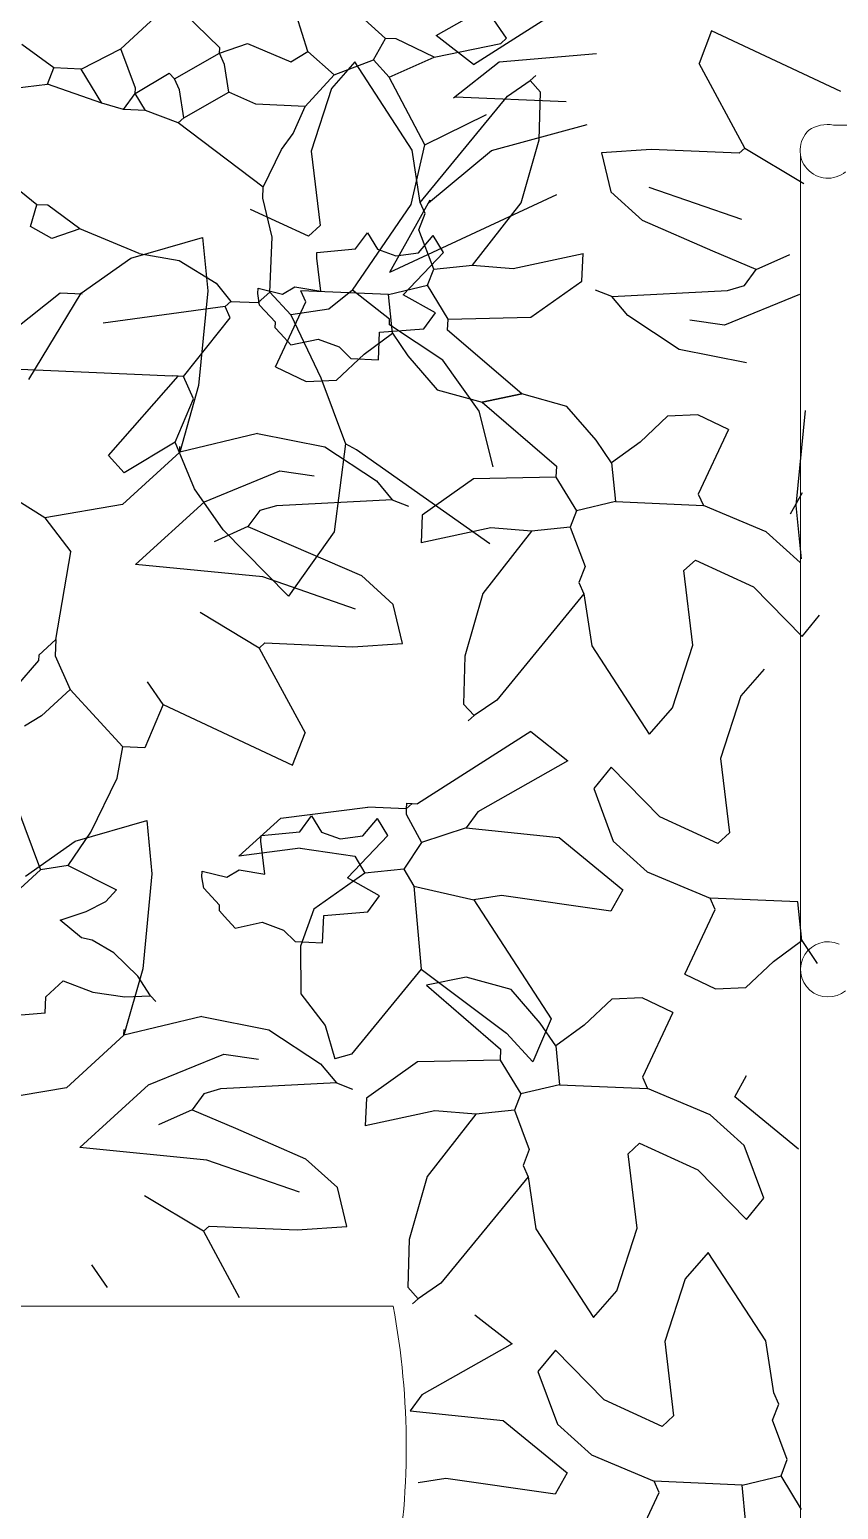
# Model space of a CAD drawing. Header units: inches. Extents: x 2960 to 8891, y 1487 to 4457.
# Drawn here: x 7957.2 to 8004.1, y 3392.8 to 3478.7 of the extents above; entities that cross this region are included whole.
import ezdxf

# ---------------------------------------------------------------- set-up
doc = ezdxf.new("R2010")
doc.units = ezdxf.units.IN
doc.header["$MEASUREMENT"] = 0
doc.layers.add('A-FURN', color=8, linetype='Continuous', lineweight=20)
doc.layers.add('VERDE_siepe', color=96, linetype='Continuous')

msp = doc.modelspace()

# ---------------------------------------------------------------- linework, layer by layer
at = {"layer": 'A-FURN'}
for p, q in [((8003.847, 3473.14), (8049.235, 3473.14)), ((8001.918, 3471.442), (8001.918, 3320.801))]:
    msp.add_line(p, q, dxfattribs=at)
msp.add_lwpolyline([(7933.262, 3404.55), (7978.271, 3404.55, -0.092959), (7978.271, 3388.21, -0.002126), (7933.069, 3388.403, -0.109257), (7933.262, 3404.55, -0.276267)], format="xyb", dxfattribs=at)
for centre, radius, start, end in [((8003.515, 3471.664), 1.612, 133.53812, 309.88297), ((8003.5, 3471.229), 1.942, 79.68434, 124.32795), ((8003.532, 3424.11), 1.603, 66.77088, 309.3571)]:
    msp.add_arc(centre, radius, start, end, dxfattribs=at)
at = {"layer": 'VERDE_siepe'}
for p, q in [((7973.31, 3477.407), (7972.187, 3480.972)), ((7977.818, 3478.169), (7974.129, 3481.526)), ((7980.763, 3478.338), (7986.007, 3481.306)), ((7962.45, 3477.561), (7965.446, 3480.307)), ((7968.206, 3477.63), (7965.446, 3480.307)), ((7982.927, 3476.646), (7989.502, 3480.834)), ((7984.85, 3478.182), (7983.948, 3479.501)), ((7996.756, 3478.6), (7996.034, 3476.713)), ((8004.273, 3475.076), (7996.756, 3478.6)), ((7958.566, 3476.452), (7956.707, 3477.812)), ((7960.16, 3476.382), (7962.45, 3477.561)), ((7963.309, 3475.286), (7962.45, 3477.561)), ((7968.192, 3477.311), (7969.814, 3477.879)), ((7968.192, 3477.311), (7968.206, 3477.63)), ((7969.814, 3477.879), (7972.325, 3476.811)), ((7977.124, 3476.922), (7977.818, 3478.169)), ((7978.455, 3478.142), (7977.818, 3478.169)), ((7980.647, 3477.087), (7978.455, 3478.142)), ((7980.647, 3477.087), (7984.517, 3477.877)), ((7982.927, 3476.646), (7980.763, 3478.338)), ((7984.517, 3477.877), (7984.85, 3478.182)), ((7965.57, 3475.827), (7968.192, 3477.311)), ((7968.483, 3476.659), (7968.192, 3477.311)), ((7968.732, 3475.05), (7968.483, 3476.659)), ((7972.325, 3476.811), (7973.31, 3477.407)), ((7974.849, 3476.062), (7973.31, 3477.407)), ((7976.039, 3476.801), (7974.694, 3475.263)), ((7974.849, 3476.062), (7977.124, 3476.922)), ((7979.383, 3471.671), (7976.04, 3476.802)), ((7978.039, 3475.923), (7977.124, 3476.922)), ((7978.039, 3475.923), (7980.647, 3477.087)), ((7984.434, 3476.784), (7981.767, 3474.692)), ((7990.077, 3477.274), (7984.434, 3476.784)), ((7998.696, 3471.803), (7996.034, 3476.713)), ((7958.204, 3475.508), (7958.566, 3476.452)), ((7960.16, 3476.382), (7958.566, 3476.452)), ((7961.353, 3474.412), (7960.16, 3476.382)), ((7963.295, 3474.967), (7965.265, 3476.159)), ((7965.265, 3476.159), (7965.57, 3475.827)), ((7965.861, 3475.175), (7965.57, 3475.827)), ((7973.17, 3474.217), (7974.849, 3476.062)), ((7980.105, 3471.997), (7978.039, 3475.923)), ((7986.22, 3475.719), (7986.553, 3476.024)), ((7956.277, 3475.273), (7958.204, 3475.508)), ((7961.353, 3474.412), (7958.204, 3475.508)), ((7962.615, 3474.038), (7963.295, 3474.967)), ((7963.295, 3474.967), (7963.309, 3475.286)), ((7963.891, 3473.982), (7963.295, 3474.967)), ((7966.111, 3473.566), (7965.861, 3475.175)), ((7966.111, 3473.566), (7968.732, 3475.05)), ((7970.299, 3474.343), (7968.732, 3475.05)), ((7974.694, 3475.263), (7973.51, 3471.62)), ((7984.903, 3474.817), (7986.22, 3475.719)), ((7986.831, 3475.053), (7986.22, 3475.719)), ((7986.747, 3472.273), (7986.831, 3475.053)), ((7962.615, 3474.038), (7961.353, 3474.412)), ((7973.17, 3474.217), (7970.299, 3474.343)), ((7972.463, 3472.65), (7973.17, 3474.217)), ((7979.84, 3468.646), (7984.903, 3474.817)), ((7981.872, 3474.782), (7988.314, 3474.501)), ((7963.891, 3473.982), (7962.615, 3474.038)), ((7965.777, 3473.261), (7963.891, 3473.982)), ((7965.777, 3473.261), (7966.111, 3473.566)), ((7970.729, 3469.53), (7965.777, 3473.261)), ((7980.105, 3471.997), (7983.698, 3473.758)), ((7971.783, 3471.721), (7972.463, 3472.65)), ((7983.976, 3471.652), (7989.535, 3473.169)), ((7970.729, 3469.53), (7971.783, 3471.721)), ((7973.51, 3471.62), (7974.028, 3467.301)), ((7979.315, 3468.516), (7980.105, 3471.997)), ((7979.839, 3468.646), (7979.383, 3471.671)), ((7980.331, 3468.621), (7983.976, 3471.652)), ((7985.708, 3468.628), (7986.747, 3472.273)), ((7993.26, 3471.721), (7990.375, 3471.527)), ((7990.375, 3471.527), (7990.915, 3469.266)), ((7998.364, 3471.498), (7993.26, 3471.721)), ((7998.696, 3471.803), (7998.364, 3471.498)), ((7998.696, 3471.803), (8002.122, 3469.736)), ((7957.58, 3468.504), (7956.346, 3469.517)), ((7970.701, 3468.891), (7970.729, 3469.53)), ((7971.241, 3466.631), (7970.701, 3468.891)), ((7987.758, 3469.092), (7978.058, 3464.573)), ((7992.759, 3467.588), (7990.915, 3469.266)), ((7993.111, 3469.536), (7998.491, 3467.667)), ((7957.205, 3467.243), (7957.58, 3468.504)), ((7958.218, 3468.477), (7957.58, 3468.504)), ((7960.077, 3467.117), (7958.218, 3468.477)), ((7973.362, 3466.691), (7969.986, 3468.237)), ((7975.901, 3463.551), (7979.315, 3468.516)), ((7980.394, 3468.773), (7978.058, 3464.573)), ((7980.13, 3467.993), (7979.84, 3468.646)), ((7982.877, 3464.997), (7985.708, 3468.628)), ((7958.453, 3466.549), (7957.205, 3467.243)), ((7973.362, 3466.691), (7974.028, 3467.301)), ((7979.77, 3467.05), (7980.13, 3467.993)), ((7996.838, 3465.812), (7992.759, 3467.588)), ((7960.077, 3467.117), (7958.453, 3466.549)), ((7963.529, 3465.688), (7960.077, 3467.117)), ((7963.037, 3465.405), (7967.199, 3466.607)), ((7967.199, 3466.607), (7967.505, 3463.519)), ((7971.102, 3463.44), (7971.241, 3466.631)), ((7976.093, 3465.957), (7976.773, 3466.886)), ((7976.773, 3466.886), (7977.355, 3465.931)), ((7979.748, 3465.712), (7980.601, 3466.719)), ((7980.63, 3464.776), (7979.77, 3467.05)), ((7981.197, 3465.735), (7980.601, 3466.719)), ((7963.529, 3465.688), (7965.849, 3465.281)), ((7973.832, 3465.416), (7973.846, 3465.736)), ((7973.846, 3465.736), (7976.093, 3465.957)), ((7977.355, 3465.931), (7978.43, 3465.541)), ((7978.43, 3465.541), (7979.748, 3465.712)), ((7978.853, 3463.28), (7981.197, 3465.735)), ((7985.247, 3464.804), (7989.299, 3465.676)), ((7989.229, 3464.081), (7989.299, 3465.676)), ((7999.347, 3464.744), (7996.838, 3465.812)), ((7999.347, 3464.744), (8001.303, 3465.617)), ((7960.16, 3463.378), (7963.037, 3465.405)), ((7965.849, 3465.281), (7967.993, 3463.957)), ((7974.067, 3463.488), (7973.832, 3465.416)), ((7980.268, 3463.833), (7980.63, 3464.776)), ((7980.63, 3464.776), (7982.876, 3464.997)), ((7982.877, 3464.997), (7985.247, 3464.804)), ((7998.668, 3463.814), (7999.347, 3464.744)), ((7967.993, 3463.957), (7968.842, 3462.9)), ((7971.852, 3463.324), (7972.564, 3463.738)), ((7972.564, 3463.738), (7974.067, 3463.488)), ((7978.008, 3463.292), (7980.268, 3463.833)), ((7981.462, 3461.863), (7980.268, 3463.833)), ((7986.261, 3461.973), (7989.229, 3464.081)), ((7997.697, 3463.537), (7998.668, 3463.814)), ((7956.276, 3461.277), (7958.926, 3463.399)), ((7957.108, 3458.364), (7960.16, 3463.378)), ((7958.926, 3463.399), (7960.202, 3463.343)), ((7967.505, 3463.519), (7966.971, 3458.007)), ((7968.509, 3462.594), (7968.842, 3462.9)), ((7968.842, 3462.9), (7970.437, 3462.83)), ((7970.409, 3463.347), (7970.423, 3463.666)), ((7970.516, 3462.684), (7970.409, 3463.347)), ((7970.423, 3463.666), (7971.852, 3463.324)), ((7970.437, 3462.83), (7971.102, 3463.44)), ((7972.323, 3462.109), (7971.102, 3463.44)), ((7973.195, 3462.863), (7972.904, 3463.514)), ((7978.008, 3463.292), (7972.904, 3463.514)), ((7975.901, 3463.551), (7974.531, 3462.442)), ((7978.065, 3461.858), (7975.901, 3463.551)), ((7978.229, 3461.045), (7978.008, 3463.292)), ((7980.725, 3462.239), (7978.853, 3463.28)), ((7990.97, 3463.191), (7990.027, 3463.551)), ((7990.97, 3463.191), (7997.697, 3463.537)), ((7991.89, 3462.08), (7990.97, 3463.191)), ((8001.877, 3463.296), (7997.507, 3461.511)), ((7968.509, 3462.594), (7961.435, 3461.624)), ((7968.8, 3461.943), (7968.509, 3462.594)), ((7971.432, 3461.685), (7970.516, 3462.684)), ((7971.432, 3459.104), (7973.195, 3462.863)), ((7974.531, 3462.442), (7972.323, 3462.109)), ((7972.323, 3462.109), (7974.064, 3458.465)), ((7980.045, 3461.31), (7980.725, 3462.239)), ((7994.886, 3460.104), (7991.89, 3462.08)), ((7966.094, 3458.545), (7968.8, 3461.943)), ((7971.418, 3461.367), (7971.432, 3461.685)), ((7971.723, 3461.034), (7971.418, 3461.367)), ((7977.48, 3461.102), (7980.045, 3461.31)), ((7978.052, 3461.539), (7978.065, 3461.858)), ((7981.158, 3459.486), (7978.052, 3461.539)), ((7981.434, 3461.225), (7981.462, 3461.863)), ((7985.746, 3457.521), (7981.434, 3461.225)), ((7981.462, 3461.863), (7986.261, 3461.973)), ((7997.507, 3461.511), (7995.504, 3461.803)), ((7971.723, 3461.034), (7972.333, 3460.368)), ((7972.333, 3460.368), (7973.906, 3460.705)), ((7973.906, 3460.705), (7975.142, 3460.25)), ((7976.579, 3459.839), (7978.229, 3461.045)), ((7977.41, 3459.507), (7977.48, 3461.102)), ((7978.229, 3461.045), (7979.13, 3459.728)), ((7974.985, 3458.332), (7976.579, 3459.839)), ((7975.142, 3460.25), (7975.815, 3459.577)), ((7975.815, 3459.577), (7977.41, 3459.507)), ((7979.13, 3459.728), (7980.831, 3457.77)), ((7983.265, 3456.518), (7981.158, 3459.486)), ((7998.792, 3459.334), (7994.886, 3460.104)), ((7955.121, 3459.023), (7965.457, 3458.573)), ((7971.432, 3459.104), (7973.22, 3458.255)), ((7961.739, 3453.94), (7965.776, 3458.559)), ((7965.776, 3458.559), (7965.457, 3458.573)), ((7966.094, 3458.545), (7965.776, 3458.559)), ((7966.971, 3458.007), (7965.873, 3454.146)), ((7966.677, 3457.241), (7966.094, 3458.545)), ((7973.22, 3458.255), (7974.985, 3458.332)), ((7974.064, 3458.465), (7975.512, 3454.618)), ((7980.831, 3457.77), (7983.441, 3457.041)), ((7965.609, 3454.731), (7966.677, 3457.241)), ((7985.746, 3457.521), (7983.441, 3457.041)), ((7983.441, 3457.041), (7985.746, 3457.521)), ((7983.441, 3457.041), (7987.754, 3453.338)), ((7988.356, 3456.793), (7985.746, 3457.521)), ((7984.083, 3453.285), (7983.265, 3456.518)), ((7990.057, 3454.835), (7988.356, 3456.793)), ((7994.203, 3456.23), (7992.609, 3454.723)), ((7995.967, 3456.307), (7994.203, 3456.23)), ((7997.755, 3455.458), (7995.967, 3456.307)), ((8001.683, 3451.043), (8002.217, 3456.555)), ((7970.395, 3455.228), (7965.873, 3454.146)), ((7970.395, 3455.228), (7974.301, 3454.458)), ((7997.755, 3455.458), (7995.993, 3451.699)), ((7965.609, 3454.731), (7962.654, 3452.942)), ((7966.738, 3452.019), (7965.609, 3454.731)), ((7965.873, 3454.146), (7965.887, 3454.466)), ((7974.301, 3454.458), (7977.297, 3452.482)), ((7975.512, 3454.618), (7974.848, 3449.513)), ((7976.136, 3454.272), (7975.512, 3454.618)), ((7990.958, 3453.517), (7990.057, 3454.835)), ((7992.609, 3454.723), (7990.958, 3453.517)), ((7962.654, 3452.942), (7961.739, 3453.94)), ((7965.873, 3454.146), (7962.544, 3451.096)), ((7983.888, 3448.82), (7976.136, 3454.272)), ((7990.958, 3453.517), (7991.18, 3451.271)), ((7967.311, 3451.266), (7971.68, 3453.051)), ((7971.68, 3453.051), (7973.683, 3452.759)), ((7982.927, 3452.589), (7979.959, 3450.481)), ((7987.726, 3452.699), (7982.927, 3452.589)), ((7987.754, 3453.338), (7987.726, 3452.699)), ((7987.726, 3452.699), (7988.919, 3450.73)), ((7958.036, 3450.333), (7955.859, 3451.706)), ((7968.396, 3449.64), (7966.738, 3452.019)), ((7977.297, 3452.482), (7978.217, 3451.371)), ((8001.346, 3450.561), (8002.039, 3451.809)), ((7962.544, 3451.096), (7958.036, 3450.333)), ((7963.316, 3447.626), (7967.311, 3451.266)), ((7971.49, 3451.025), (7970.519, 3450.748)), ((7978.217, 3451.371), (7971.49, 3451.025)), ((7978.217, 3451.371), (7979.16, 3451.011)), ((7991.18, 3451.271), (7988.919, 3450.73)), ((7991.18, 3451.271), (7996.284, 3451.048)), ((7995.993, 3451.699), (7996.284, 3451.048)), ((7999.928, 3449.523), (7996.284, 3451.048)), ((8001.988, 3447.955), (8001.683, 3451.043)), ((7958.036, 3450.333), (7959.548, 3448.35)), ((7970.519, 3450.748), (7969.84, 3449.819)), ((7979.959, 3450.481), (7979.889, 3448.886)), ((7988.919, 3450.73), (7988.558, 3449.786)), ((7969.84, 3449.819), (7967.884, 3448.945)), ((7972.191, 3445.785), (7968.396, 3449.64)), ((7969.84, 3449.819), (7972.35, 3448.75)), ((7974.848, 3449.513), (7972.191, 3445.785)), ((7983.94, 3449.758), (7979.889, 3448.886)), ((7986.311, 3449.565), (7983.48, 3445.935)), ((7986.311, 3449.565), (7983.94, 3449.758)), ((7988.558, 3449.786), (7986.311, 3449.565)), ((7988.558, 3449.786), (7989.418, 3447.512)), ((8001.905, 3447.745), (7999.928, 3449.523)), ((7958.687, 3443.274), (7959.548, 3448.35)), ((7972.35, 3448.75), (7976.428, 3446.974)), ((7970.697, 3446.895), (7963.316, 3447.626)), ((7989.418, 3447.512), (7989.057, 3446.569)), ((7995.826, 3447.871), (7995.16, 3447.262)), ((7995.826, 3447.871), (7999.201, 3446.325)), ((7976.077, 3445.026), (7970.697, 3446.895)), ((7976.428, 3446.974), (7978.273, 3445.296)), ((7989.057, 3446.569), (7989.348, 3445.917)), ((7995.678, 3442.943), (7995.16, 3447.262)), ((7983.48, 3445.935), (7982.44, 3442.29)), ((7989.348, 3445.917), (7984.285, 3439.745)), ((7989.348, 3445.916), (7989.805, 3442.891)), ((7999.201, 3446.325), (8002.026, 3443.446)), ((7978.813, 3443.035), (7978.273, 3445.296)), ((7970.491, 3442.759), (7967.065, 3444.826)), ((8002.026, 3443.446), (8003.038, 3444.68)), ((7958.687, 3443.274), (7957.688, 3442.358)), ((7958.687, 3443.274), (7958.645, 3442.317)), ((7957.688, 3442.358), (7957.674, 3442.039)), ((7958.645, 3442.317), (7959.519, 3440.361)), ((7970.491, 3442.759), (7970.824, 3443.064)), ((7970.491, 3442.759), (7973.154, 3437.849)), ((7970.824, 3443.064), (7975.928, 3442.841)), ((7975.928, 3442.841), (7978.813, 3443.035)), ((7982.44, 3442.29), (7982.357, 3439.51)), ((7989.805, 3442.891), (7993.147, 3437.76)), ((7994.493, 3439.3), (7995.678, 3442.943)), ((7957.674, 3442.039), (7956.329, 3440.5)), ((7999.81, 3441.534), (7998.465, 3439.995)), ((7964.915, 3439.486), (7964.013, 3440.804)), ((7959.519, 3440.361), (7957.855, 3438.835)), ((7959.519, 3440.361), (7962.571, 3437.031)), ((7984.285, 3439.745), (7982.967, 3438.843)), ((7998.465, 3439.995), (7997.281, 3436.352)), ((7957.855, 3438.835), (7956.87, 3438.238)), ((7964.915, 3439.486), (7963.846, 3436.975)), ((7964.915, 3439.486), (7972.432, 3435.962)), ((7982.357, 3439.51), (7982.967, 3438.843)), ((7982.967, 3438.843), (7982.635, 3438.539)), ((7993.148, 3437.761), (7994.493, 3439.3)), ((7972.432, 3435.962), (7973.154, 3437.849)), ((7986.26, 3437.916), (7979.686, 3433.728)), ((7986.26, 3437.916), (7988.424, 3436.224)), ((7962.249, 3435.21), (7962.571, 3437.031)), ((7963.846, 3436.975), (7962.571, 3437.031)), ((7997.281, 3436.352), (7997.799, 3432.033)), ((7955.496, 3436.061), (7957.784, 3429.889)), ((7988.424, 3436.224), (7983.18, 3433.256)), ((7990.933, 3435.849), (7989.92, 3434.615)), ((7993.757, 3432.969), (7990.933, 3435.849)), ((7960.704, 3432.08), (7962.249, 3435.21)), ((7989.92, 3434.615), (7991.054, 3431.55)), ((7979.048, 3433.756), (7979.034, 3433.437)), ((7979.366, 3433.742), (7979.034, 3433.437)), ((7979.048, 3433.756), (7979.366, 3433.742)), ((7979.366, 3433.742), (7979.686, 3433.728)), ((7969.302, 3430.69), (7971.747, 3432.89)), ((7971.747, 3432.89), (7976.801, 3433.534)), ((7972.852, 3432.101), (7973.532, 3433.031)), ((7973.532, 3433.031), (7974.114, 3432.075)), ((7976.507, 3431.857), (7977.36, 3432.864)), ((7979.034, 3433.437), (7976.801, 3433.534)), ((7977.956, 3431.879), (7977.36, 3432.864)), ((7979.034, 3433.437), (7979.02, 3433.118)), ((7979.02, 3433.118), (7979.907, 3431.481)), ((7983.18, 3433.256), (7982.501, 3432.327)), ((7997.133, 3431.423), (7993.757, 3432.969)), ((7959.394, 3430.138), (7960.704, 3432.08)), ((7959.796, 3431.549), (7963.958, 3432.752)), ((7963.958, 3432.752), (7964.264, 3429.663)), ((7970.605, 3431.88), (7972.852, 3432.101)), ((7974.114, 3432.075), (7975.189, 3431.685)), ((7982.501, 3432.327), (7979.907, 3431.481)), ((7982.501, 3432.327), (7987.91, 3431.772)), ((7997.133, 3431.424), (7997.799, 3432.033)), ((7956.919, 3429.522), (7959.796, 3431.549)), ((7972.862, 3431.149), (7969.302, 3430.69)), ((7970.591, 3431.56), (7970.605, 3431.88)), ((7970.826, 3429.632), (7970.591, 3431.56)), ((7972.862, 3431.149), (7976.037, 3430.691)), ((7975.189, 3431.685), (7976.507, 3431.857)), ((7975.612, 3429.424), (7977.956, 3431.879)), ((7979.907, 3431.481), (7978.881, 3429.928)), ((7987.91, 3431.772), (7991.613, 3428.734)), ((7991.054, 3431.55), (7993.031, 3429.772)), ((7976.037, 3430.691), (7976.634, 3429.706)), ((7957.784, 3429.889), (7956.119, 3428.363)), ((7959.394, 3430.138), (7957.784, 3429.889)), ((7959.394, 3430.138), (7962.209, 3428.737)), ((7964.264, 3429.663), (7963.73, 3424.151)), ((7967.168, 3429.491), (7967.182, 3429.811)), ((7967.275, 3428.828), (7967.168, 3429.491)), ((7967.182, 3429.811), (7968.611, 3429.469)), ((7968.611, 3429.469), (7969.323, 3429.882)), ((7969.323, 3429.882), (7970.826, 3429.632)), ((7976.634, 3429.706), (7973.666, 3427.598)), ((7977.484, 3428.383), (7975.612, 3429.424)), ((7978.881, 3429.928), (7976.634, 3429.706)), ((7978.881, 3429.928), (7979.477, 3428.943)), ((7993.031, 3429.772), (7996.675, 3428.247)), ((7961.584, 3428.043), (7962.209, 3428.737)), ((7968.191, 3427.83), (7967.275, 3428.828)), ((7979.477, 3428.943), (7982.958, 3428.152)), ((7979.477, 3428.943), (7979.906, 3424.13)), ((7991.613, 3428.734), (7990.92, 3427.486)), ((7960.444, 3427.478), (7961.584, 3428.043)), ((7968.177, 3427.511), (7968.191, 3427.83)), ((7976.804, 3427.454), (7977.484, 3428.383)), ((7984.567, 3428.401), (7982.958, 3428.152)), ((7982.958, 3428.152), (7987.451, 3421.244)), ((7990.92, 3427.486), (7984.567, 3428.401)), ((7996.966, 3427.595), (7996.675, 3428.247)), ((8001.779, 3428.024), (7996.675, 3428.247)), ((8002, 3425.778), (8001.779, 3428.024)), ((7958.935, 3426.962), (7960.444, 3427.478)), ((7960.17, 3425.95), (7958.935, 3426.962)), ((7968.482, 3427.178), (7968.177, 3427.511)), ((7968.482, 3427.178), (7969.092, 3426.512)), ((7969.092, 3426.512), (7970.665, 3426.849)), ((7970.665, 3426.849), (7971.901, 3426.395)), ((7973.666, 3427.598), (7972.89, 3425.459)), ((7974.169, 3425.651), (7974.238, 3427.247)), ((7974.238, 3427.247), (7976.804, 3427.454)), ((7995.203, 3423.837), (7996.966, 3427.595)), ((7960.782, 3425.803), (7960.17, 3425.95)), ((7971.901, 3426.395), (7972.574, 3425.721)), ((7962.042, 3425.071), (7960.782, 3425.803)), ((7963.451, 3423.718), (7962.042, 3425.071)), ((7972.574, 3425.721), (7974.169, 3425.651)), ((7972.89, 3425.459), (7972.916, 3422.691)), ((8000.35, 3424.571), (8002, 3425.778)), ((8002, 3425.778), (8002.901, 3424.46)), ((7998.756, 3423.065), (8000.35, 3424.571)), ((7958.103, 3422.524), (7959.101, 3423.439)), ((7959.101, 3423.439), (7960.827, 3422.787)), ((7963.73, 3424.151), (7962.632, 3420.291)), ((7964.178, 3422.578), (7963.451, 3423.718)), ((7979.906, 3424.13), (7975.855, 3419.193)), ((7979.906, 3424.13), (7984.858, 3420.398)), ((7982.505, 3423.666), (7980.2, 3423.185)), ((7985.115, 3422.937), (7982.505, 3423.666)), ((7995.203, 3423.837), (7996.991, 3422.988)), ((7958.061, 3421.567), (7958.103, 3422.524)), ((7960.827, 3422.787), (7962.694, 3422.521)), ((7962.694, 3422.521), (7964.178, 3422.578)), ((7964.177, 3422.578), (7964.482, 3422.246)), ((7972.916, 3422.691), (7974.33, 3420.857)), ((7980.2, 3423.185), (7984.513, 3419.482)), ((7986.816, 3420.979), (7985.115, 3422.937)), ((7996.991, 3422.988), (7998.756, 3423.065)), ((7990.961, 3422.374), (7989.367, 3420.868)), ((7992.726, 3422.451), (7990.961, 3422.374)), ((7994.514, 3421.602), (7992.726, 3422.451)), ((7958.061, 3421.567), (7955.495, 3421.359)), ((7967.154, 3421.373), (7962.632, 3420.291)), ((7967.154, 3421.373), (7971.06, 3420.603)), ((7974.33, 3420.857), (7974.884, 3418.916)), ((7987.451, 3421.244), (7986.383, 3418.734)), ((7987.717, 3419.662), (7986.816, 3420.979)), ((7989.367, 3420.868), (7987.717, 3419.662)), ((7994.514, 3421.602), (7992.752, 3417.844)), ((7962.632, 3420.291), (7959.303, 3417.24)), ((7962.632, 3420.291), (7962.646, 3420.61)), ((7971.06, 3420.603), (7974.056, 3418.627)), ((7984.858, 3420.398), (7986.383, 3418.734)), ((7964.07, 3417.41), (7968.439, 3419.195)), ((7968.439, 3419.195), (7970.442, 3418.904)), ((7975.855, 3419.193), (7974.884, 3418.916)), ((7984.513, 3419.482), (7984.485, 3418.844)), ((7987.717, 3419.662), (7987.939, 3417.415)), ((7974.056, 3418.627), (7974.976, 3417.515)), ((7979.686, 3418.734), (7976.717, 3416.625)), ((7984.485, 3418.844), (7979.686, 3418.734)), ((7984.485, 3418.844), (7985.678, 3416.874)), ((7960.075, 3413.77), (7964.07, 3417.41)), ((7974.976, 3417.515), (7968.249, 3417.169)), ((7974.976, 3417.515), (7975.919, 3417.155)), ((7987.939, 3417.415), (7985.678, 3416.874)), ((7987.939, 3417.415), (7993.043, 3417.192)), ((7992.752, 3417.844), (7993.043, 3417.192)), ((7998.105, 3416.705), (7998.798, 3417.953)), ((7959.303, 3417.24), (7954.795, 3416.478)), ((7967.278, 3416.892), (7966.599, 3415.963)), ((7968.249, 3417.169), (7967.278, 3416.892)), ((7976.717, 3416.625), (7976.648, 3415.031)), ((7985.678, 3416.874), (7985.317, 3415.931)), ((7996.687, 3415.667), (7993.043, 3417.192)), ((8001.807, 3413.668), (7998.105, 3416.705)), ((7966.599, 3415.963), (7964.643, 3415.089)), ((7966.599, 3415.963), (7969.109, 3414.895)), ((7980.699, 3415.903), (7976.648, 3415.031)), ((7983.07, 3415.709), (7980.239, 3412.079)), ((7983.07, 3415.71), (7980.699, 3415.903)), ((7985.317, 3415.931), (7983.07, 3415.709)), ((7985.317, 3415.931), (7986.176, 3413.656)), ((7998.664, 3413.889), (7996.687, 3415.667)), ((7969.109, 3414.895), (7973.187, 3413.118)), ((7992.585, 3414.015), (7991.919, 3413.406)), ((7992.585, 3414.016), (7995.96, 3412.47)), ((7967.455, 3413.04), (7960.075, 3413.77)), ((7972.836, 3411.17), (7967.455, 3413.04)), ((7973.187, 3413.118), (7975.032, 3411.441)), ((7986.176, 3413.656), (7985.816, 3412.713)), ((7992.437, 3409.087), (7991.919, 3413.406)), ((7999.797, 3410.824), (7998.664, 3413.889)), ((7985.816, 3412.713), (7986.107, 3412.061)), ((7995.96, 3412.47), (7998.785, 3409.59)), ((7975.572, 3409.179), (7975.032, 3411.441)), ((7980.239, 3412.079), (7979.199, 3408.434)), ((7986.107, 3412.061), (7981.044, 3405.889)), ((7986.107, 3412.061), (7986.564, 3409.035)), ((7967.25, 3408.903), (7963.824, 3410.97)), ((7998.785, 3409.59), (7999.797, 3410.824)), ((7967.25, 3408.903), (7967.583, 3409.208)), ((7967.25, 3408.903), (7969.333, 3405.061)), ((7967.583, 3409.208), (7972.687, 3408.986)), ((7972.687, 3408.986), (7975.572, 3409.179)), ((7986.564, 3409.035), (7989.906, 3403.905)), ((7991.252, 3405.444), (7992.437, 3409.087)), ((7979.199, 3408.434), (7979.116, 3405.654)), ((7996.569, 3407.678), (7995.224, 3406.139)), ((7999.913, 3402.548), (7996.57, 3407.679)), ((7961.674, 3405.63), (7960.772, 3406.948)), ((7979.116, 3405.654), (7979.726, 3404.988)), ((7981.044, 3405.889), (7979.726, 3404.988)), ((7989.907, 3403.905), (7991.252, 3405.444)), ((7995.224, 3406.139), (7994.039, 3402.497)), ((7979.726, 3404.988), (7979.394, 3404.683)), ((7983.019, 3404.06), (7985.183, 3402.368)), ((7985.183, 3402.368), (7979.939, 3399.4)), ((7987.692, 3401.993), (7986.679, 3400.759)), ((7990.516, 3399.114), (7987.692, 3401.993)), ((7994.039, 3402.497), (7994.558, 3398.177)), ((8000.369, 3399.523), (7999.913, 3402.548)), ((7986.679, 3400.759), (7987.813, 3397.694)), ((7979.939, 3399.4), (7979.26, 3398.471)), ((8000.66, 3398.87), (8000.37, 3399.522)), ((7979.26, 3398.471), (7984.669, 3397.916)), ((7993.892, 3397.568), (7990.516, 3399.114)), ((8000.3, 3397.927), (8000.66, 3398.87)), ((7984.669, 3397.916), (7988.372, 3394.878)), ((7987.813, 3397.694), (7989.79, 3395.916)), ((7993.892, 3397.568), (7994.558, 3398.177)), ((8001.16, 3395.653), (8000.3, 3397.927)), ((7989.79, 3395.916), (7993.434, 3394.391)), ((8000.798, 3394.709), (8001.16, 3395.653)), ((7981.326, 3394.545), (7979.717, 3394.296)), ((7987.679, 3393.63), (7981.326, 3394.545)), ((7988.372, 3394.878), (7987.679, 3393.63)), ((7993.725, 3393.74), (7993.434, 3394.391)), ((7998.538, 3394.168), (7993.434, 3394.391)), ((7998.538, 3394.168), (8000.798, 3394.709)), ((7998.759, 3391.922), (7998.538, 3394.168)), ((8001.991, 3392.74), (8000.798, 3394.709)), ((7991.962, 3389.981), (7993.725, 3393.74))]:
    msp.add_line(p, q, dxfattribs=at)

doc.saveas('drawing.dxf')
